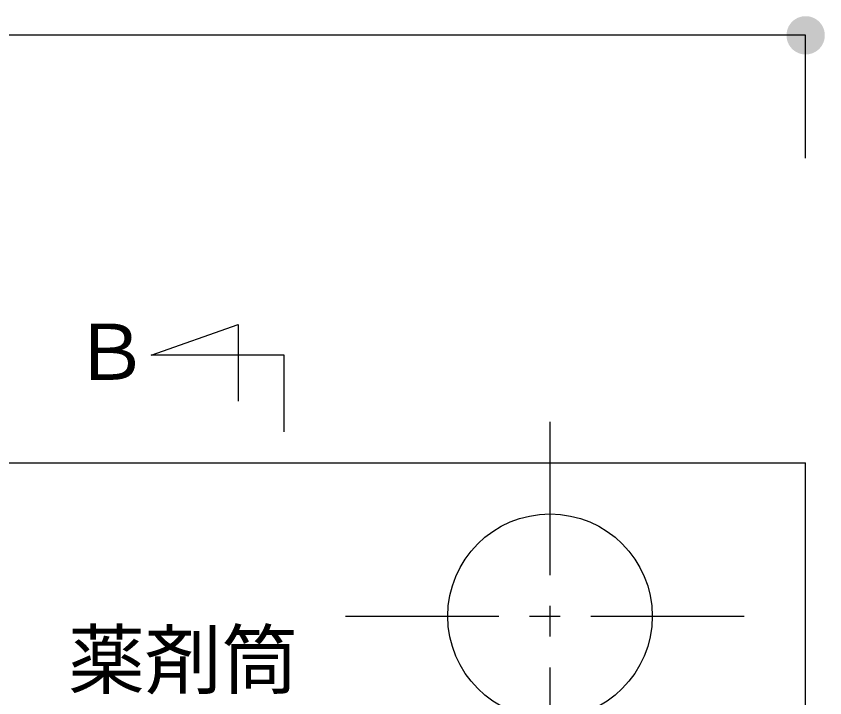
# Model space of a CAD drawing. Units: millimetres, scale not verified. Extents: x -8093 to 8093, y -5792 to 5792.
# Drawn here: x -5389 to -4598, y 1539 to 2206 of the extents above; entities that cross this region are included whole.
import ezdxf
from ezdxf.enums import TextEntityAlignment as Align

# ---------------------------------------------------------------- set-up
doc = ezdxf.new("R2010")
doc.units = ezdxf.units.MM
doc.header["$LTSCALE"] = 30
doc.linetypes.add('CHAIN1', pattern=[8, 5, -1, 1, -1])
for name, color, linetype, lineweight in [('0-1_00クル-フ-0躯体', 3, 'Continuous', 25), ('0-2_00クル-フ-1機器', 2, 'Continuous', 25), ('0-4_00クル-フ-6寸法', 132, 'Continuous', 25)]:
    doc.layers.add(name, color=color, linetype=linetype, lineweight=lineweight)
doc.styles.add('ＭＳ ゴシック', font='')
doc.styles.get('ＭＳ ゴシック').set_extended_font_data('MS Gothic')

msp = doc.modelspace()

# ---------------------------------------------------------------- linework, layer by layer
at = {"layer": '0-1_00クル-フ-0躯体'}
msp.add_lwpolyline([(-5127.31, 1798.99), (-5127.31, 1873.99), (-5257.31, 1873.99), (-5172.31, 1903.99), (-5172.31, 1828.99)], dxfattribs=at)
at = {"layer": '0-2_00クル-フ-1機器', "linetype": 'CHAIN1'}
for p, q in [((-4867.24, 1418.84), (-4867.24, 1818.84)), ((-5067.24, 1618.84), (-4667.24, 1618.84))]:
    msp.add_line(p, q, dxfattribs=at)
at = {"layer": '0-2_00クル-フ-1機器'}
for p in [(-6487.24, 1768.84), (-4617.24, 148.84)]:
    msp.add_line(p, (-4617.24, 1768.84), dxfattribs=at)
msp.add_circle((-4867.24, 1618.84), 100, dxfattribs=at)
at = {"layer": '0-4_00クル-フ-6寸法', "color": 4}
for p, q in [((-4617.24, 2186.84), (-6487.24, 2186.84)), ((-4617.24, 2066.84), (-4617.24, 2186.84))]:
    msp.add_line(p, q, dxfattribs=at)
at = {"layer": '0-4_00クル-フ-6寸法'}
for points in [[(-4617.24, 2186.84), (-4632.4, 2197.86), (-4630.9, 2199.67)], [(-4617.24, 2186.84), (-4630.9, 2199.67), (-4629.19, 2201.28)], [(-4617.24, 2186.84), (-4629.19, 2201.28), (-4627.28, 2202.67)], [(-4617.24, 2186.84), (-4627.28, 2202.67), (-4625.22, 2203.8)], [(-4617.24, 2186.84), (-4625.22, 2203.8), (-4623.03, 2204.67)], [(-4617.24, 2186.84), (-4623.03, 2204.67), (-4620.75, 2205.25)], [(-4617.24, 2186.84), (-4620.75, 2205.25), (-4618.41, 2205.55)], [(-4617.24, 2186.84), (-4618.41, 2205.55), (-4616.06, 2205.55)], [(-4617.24, 2186.84), (-4616.06, 2205.55), (-4613.72, 2205.25)], [(-4617.24, 2186.84), (-4613.72, 2205.25), (-4611.44, 2204.67)], [(-4617.24, 2186.84), (-4611.44, 2204.67), (-4609.25, 2203.8)], [(-4617.24, 2186.84), (-4609.25, 2203.8), (-4607.19, 2202.67)], [(-4617.24, 2186.84), (-4607.19, 2202.67), (-4605.28, 2201.28)], [(-4617.24, 2186.84), (-4605.28, 2201.28), (-4603.57, 2199.67)], [(-4617.24, 2186.84), (-4603.57, 2199.67), (-4602.07, 2197.86)], [(-4617.24, 2186.84), (-4635.84, 2189.19), (-4635.4, 2191.5)], [(-4617.24, 2186.84), (-4635.4, 2191.5), (-4634.67, 2193.74)], [(-4617.24, 2186.84), (-4634.67, 2193.74), (-4633.67, 2195.87)], [(-4617.24, 2186.84), (-4633.67, 2195.87), (-4632.4, 2197.86)], [(-4617.24, 2186.84), (-4602.07, 2197.86), (-4600.8, 2195.87)], [(-4617.24, 2186.84), (-4600.8, 2195.87), (-4599.8, 2193.74)], [(-4617.24, 2186.84), (-4599.8, 2193.74), (-4599.07, 2191.5)], [(-4617.24, 2186.84), (-4599.07, 2191.5), (-4598.63, 2189.19)], [(-4617.24, 2186.84), (-4635.99, 2186.84), (-4635.84, 2189.19)], [(-4617.24, 2186.84), (-4635.84, 2184.49), (-4635.99, 2186.84)], [(-4617.24, 2186.84), (-4635.4, 2182.17), (-4635.84, 2184.49)], [(-4617.24, 2186.84), (-4634.67, 2179.93), (-4635.4, 2182.17)], [(-4617.24, 2186.84), (-4633.67, 2177.8), (-4634.67, 2179.93)], [(-4617.24, 2186.84), (-4632.4, 2175.81), (-4633.67, 2177.8)], [(-4617.24, 2186.84), (-4630.9, 2174), (-4632.4, 2175.81)], [(-4617.24, 2186.84), (-4629.19, 2172.39), (-4630.9, 2174)], [(-4617.24, 2186.84), (-4627.28, 2171), (-4629.19, 2172.39)], [(-4617.24, 2186.84), (-4625.22, 2169.87), (-4627.28, 2171)], [(-4617.24, 2186.84), (-4623.03, 2169), (-4625.22, 2169.87)], [(-4617.24, 2186.84), (-4620.75, 2168.42), (-4623.03, 2169)], [(-4617.24, 2186.84), (-4618.41, 2168.12), (-4620.75, 2168.42)], [(-4617.24, 2186.84), (-4616.06, 2168.12), (-4618.41, 2168.12)], [(-4617.24, 2186.84), (-4598.63, 2189.19), (-4598.49, 2186.84)], [(-4617.24, 2186.84), (-4613.72, 2168.42), (-4616.06, 2168.12)], [(-4617.24, 2186.84), (-4611.44, 2169), (-4613.72, 2168.42)], [(-4617.24, 2186.84), (-4609.25, 2169.87), (-4611.44, 2169)], [(-4617.24, 2186.84), (-4607.19, 2171), (-4609.25, 2169.87)], [(-4617.24, 2186.84), (-4605.28, 2172.39), (-4607.19, 2171)], [(-4617.24, 2186.84), (-4603.57, 2174), (-4605.28, 2172.39)], [(-4617.24, 2186.84), (-4602.07, 2175.81), (-4603.57, 2174)], [(-4617.24, 2186.84), (-4600.8, 2177.8), (-4602.07, 2175.81)], [(-4617.24, 2186.84), (-4599.8, 2179.93), (-4600.8, 2177.8)], [(-4617.24, 2186.84), (-4599.07, 2182.17), (-4599.8, 2179.93)], [(-4617.24, 2186.84), (-4598.63, 2184.49), (-4599.07, 2182.17)], [(-4617.24, 2186.84), (-4598.49, 2186.84), (-4598.63, 2184.49)]]:
    msp.add_solid(points, dxfattribs=at)

# ---------------------------------------------------------------- texts
at = {"layer": '0-1_00クル-フ-0躯体', "color": 4, "style": 'ＭＳ ゴシック'}
for s, p in [('Ｂ', (-5334.18, 1833.39)), ('薬剤筒', (-5338.5, 1532.27))]:
    msp.add_text(s, height=54.99, dxfattribs=at).set_placement(p, align=Align.BOTTOM_LEFT)

doc.saveas('drawing.dxf')
